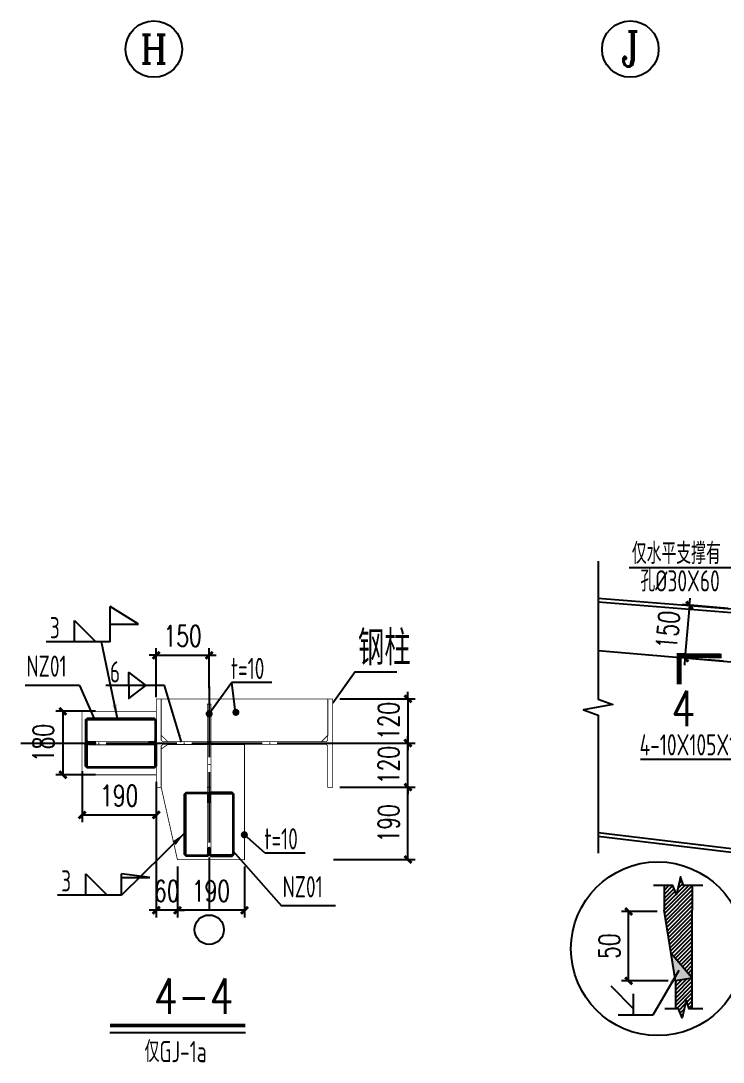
# Model space of a CAD drawing. Extents: x -89996 to 1006241, y -2176 to 440573.
# Drawn here: x 843577 to 853524, y 32543 to 47289 of the extents above; entities that cross this region are included whole.
import ezdxf
from ezdxf.enums import TextEntityAlignment as Align

# ---------------------------------------------------------------- set-up
doc = ezdxf.new("R2010")
doc.units = 0
doc.header["$LTSCALE"] = 1000
doc.header["$MEASUREMENT"] = 0
doc.linetypes.add('DASH', pattern=[0.35, 0.25, -0.1])
doc.linetypes.add('DOTE', pattern=[2.4200000000000004, 2, -0.2, 0.02, -0.2])
for name, color, linetype in [('4', 4, 'Continuous'), ('AXIS', 3, 'Continuous'), ('AXIS_TEXT', 7, 'Continuous'), ('DOTE', 1, 'DOTE'), ('GL', 150, 'Continuous'), ('GZ', 50, 'Continuous'), ('LT', 27, 'Continuous'), ('NUM', 7, 'Continuous'), ('PUB_TEXT', 7, 'Continuous'), ('PZ', 202, 'Continuous'), ('TEXT', 7, 'Continuous'), ('THIN', 7, 'Continuous'), ('WELD', 7, 'Continuous')]:
    doc.layers.add(name, color=color, linetype=linetype)
doc.styles.add('_TCH_AXIS', font='COMPLEX', dxfattribs={"bigfont": 'GBCBIG'})
doc.styles.add('_TCH_DIM_T3', font='SIMPLEX', dxfattribs={"width": 0.7058823529411765, "bigfont": 'GBCBIG'})
doc.styles.add('C', font='tssdeng.shx', dxfattribs={"height": 3, "bigfont": 'tssdchn.shx'})
doc.styles.add('SIM-TSSC', font='simplex.shx', dxfattribs={"width": 0.8, "bigfont": 'tssdchn.shx'})
doc.styles.get("Standard").update_dxf_attribs({"font": 'gbenor.shx', "bigfont": 'gbcbig.shx'})
doc.styles.add('TSSD_Dimension', font='Tssdeng.shx', dxfattribs={"width": 0.8, "bigfont": 'hztxt.shx'})
doc.styles.add('TSSD_Label', font='tssdeng.shx', dxfattribs={"width": 0.7, "bigfont": 'hztxt.shx'})
doc.styles.add('TSSD_Norm', font='tssdeng.shx', dxfattribs={"bigfont": 'hztxt.shx'})
doc.dimstyles.new('TCH_100_5', dxfattribs={"dimtxt": 297.5, "dimasz": 100, "dimexe": 100, "dimexo": 100, "dimgap": 126.25, "dimtad": 1, "dimdec": 0, "dimlfac": 0.2, "dimzin": 0, "dimdsep": 46, "dimtxsty": '_TCH_DIM_T3', "dimblk": 'ARCHTICK', "dimcen": 0.09, "dimclrd": 126, "dimclre": 126, "dimclrt": 7, "dimazin": 2, "dimtfac": 1, "dimtdec": 0, "dimtix": 1, "dimtmove": 2, "dimatfit": 3, "dimfxl": 0, "dimtolj": 1, "dimtzin": 0, "dimarcsym": 0})
doc.dimstyles.new('TSSD_10_100', dxfattribs={"dimtxt": 300, "dimasz": 100, "dimexe": 100, "dimexo": 250, "dimgap": 100, "dimtad": 1, "dimdec": 0, "dimlfac": 0.1, "dimzin": 0, "dimdsep": 46, "dimtxsty": 'TSSD_Dimension', "dimblk": 'ARCHTICK', "dimblk1": 'ARCHTICK', "dimblk2": 'ARCHTICK', "dimcen": 0, "dimdle": 100, "dimclrt": 7, "dimadec": 0, "dimazin": 0, "dimtfac": 1, "dimtdec": 0, "dimtix": 1, "dimtmove": 2, "dimatfit": 3, "dimfxl": 0, "dimtolj": 1, "dimtzin": 0, "dimarcsym": 0})
doc.dimstyles.new('TSSD_LEADER_STYLE_200.0', dxfattribs={"dimtxt": 0.18, "dimasz": 200, "dimexe": 0.18, "dimexo": 0.0625, "dimgap": 0.09, "dimtad": 0, "dimtih": 1, "dimtoh": 1, "dimdec": 4, "dimzin": 0, "dimdsep": 46, "dimtxsty": 'Standard', "dimcen": 0.09, "dimadec": 0, "dimazin": 0, "dimtfac": 1, "dimtdec": 4, "dimtofl": 0, "dimtmove": 0, "dimatfit": 3, "dimfxl": 0, "dimtolj": 1, "dimtzin": 0, "dimarcsym": 0})

# ---------------------------------------------------------------- blocks, each defined once
blk = doc.blocks.new('_ArchTick')
at = {"color": 0, "linetype": 'ByBlock', "const_width": 0.4}
blk.add_lwpolyline([(-0.5, -0.5), (0.5, 0.5)], dxfattribs=at)
blk = doc.blocks.new('*D572')
at = {"layer": 'Defpoints', "color": 0, "transparency": 16777216}
for p in [(846244.4546821406, 38304.29862348265), (845494.4546821406, 37611.76807509008), (846244.4546821406, 37737.70117373014)]:
    blk.add_point(p, dxfattribs=at)
at = {"layer": 'GL', "color": 126, "lineweight": -2, "transparency": 16777216}
for p, q in [((845494.4546821406, 37711.76807509008), (845494.4546821406, 38404.29862348265)), ((846244.4546821406, 37837.70117373014), (846244.4546821406, 38404.29862348265)), ((845494.4546821406, 38304.29862348265), (845394.4546821406, 38304.29862348265)), ((845494.4546821406, 38304.29862348265), (846244.4546821406, 38304.29862348265)), ((846244.4546821406, 38304.29862348265), (846344.4546821406, 38304.29862348265))]:
    blk.add_line(p, q, dxfattribs=at)
at = {"layer": 'GL', "color": 126, "lineweight": -2, "transparency": 16777216, "xscale": 100, "yscale": 100, "zscale": 100}
blk.add_blockref('_ArchTick', (845494.4546821406, 38304.29862348265), dxfattribs=at)
at = {"layer": 'GL', "color": 126, "lineweight": -2, "transparency": 16777216, "xscale": 100, "yscale": 100, "zscale": 100, "rotation": 180}
blk.add_blockref('_ArchTick', (846244.4546821406, 38304.29862348265), dxfattribs=at)
at = {"layer": 'GL', "color": 7, "transparency": 16777216, "insert": (845869.4546821406, 38579.29862348265), "char_height": 297.5, "attachment_point": 5, "style": '_TCH_DIM_T3'}
blk.add_mtext('\\A1;150', dxfattribs=at)
blk = doc.blocks.new('*D573')
at = {"layer": 'Defpoints', "color": 0, "transparency": 16777216}
for p in [(845794.4546821406, 35411.45240319701), (846744.4546821406, 35411.45240319701), (845794.4546821406, 34693.75262555824)]:
    blk.add_point(p, dxfattribs=at)
at = {"layer": 'GL', "color": 126, "lineweight": -2, "transparency": 16777216}
for p, q in [((845794.4546821406, 35311.45240319701), (845794.4546821406, 34593.75262555824)), ((846744.4546821406, 35311.45240319701), (846744.4546821406, 34593.75262555824)), ((846744.4546821406, 34693.75262555824), (845794.4546821406, 34693.75262555824))]:
    blk.add_line(p, q, dxfattribs=at)
at = {"layer": 'GL', "color": 126, "lineweight": -2, "transparency": 16777216, "xscale": 100, "yscale": 100, "zscale": 100, "rotation": 180}
blk.add_blockref('_ArchTick', (845794.4546821406, 34693.75262555824), dxfattribs=at)
at = {"layer": 'GL', "color": 126, "lineweight": -2, "transparency": 16777216, "xscale": 100, "yscale": 100, "zscale": 100}
blk.add_blockref('_ArchTick', (846744.4546821406, 34693.75262555824), dxfattribs=at)
at = {"layer": 'GL', "color": 7, "transparency": 16777216, "insert": (846269.4546821406, 34968.75262555824), "char_height": 297.5, "attachment_point": 5, "style": '_TCH_DIM_T3'}
blk.add_mtext('\\A1;190', dxfattribs=at)
blk = doc.blocks.new('*D574')
at = {"layer": 'Defpoints', "color": 0, "transparency": 16777216}
for p in [(845494.4546821406, 36511.76807509008), (845794.4546821406, 35411.45240319701), (845494.4546821406, 34693.75262555824)]:
    blk.add_point(p, dxfattribs=at)
at = {"layer": 'GL', "color": 126, "lineweight": -2, "transparency": 16777216}
for p, q in [((845494.4546821406, 36411.76807509008), (845494.4546821406, 34593.75262555824)), ((845794.4546821406, 35311.45240319701), (845794.4546821406, 34593.75262555824)), ((845494.4546821406, 34693.75262555824), (845394.4546821406, 34693.75262555824)), ((845794.4546821406, 34693.75262555824), (845494.4546821406, 34693.75262555824)), ((845794.4546821406, 34693.75262555824), (845894.4546821406, 34693.75262555824))]:
    blk.add_line(p, q, dxfattribs=at)
at = {"layer": 'GL', "color": 126, "lineweight": -2, "transparency": 16777216, "xscale": 100, "yscale": 100, "zscale": 100}
blk.add_blockref('_ArchTick', (845494.4546821406, 34693.75262555824), dxfattribs=at)
at = {"layer": 'GL', "color": 126, "lineweight": -2, "transparency": 16777216, "xscale": 100, "yscale": 100, "zscale": 100, "rotation": 180}
blk.add_blockref('_ArchTick', (845794.4546821406, 34693.75262555824), dxfattribs=at)
at = {"layer": 'GL', "color": 7, "transparency": 16777216, "insert": (845644.4546821406, 34968.75262555824), "char_height": 297.5, "attachment_point": 5, "style": '_TCH_DIM_T3'}
blk.add_mtext('\\A1;60', dxfattribs=at)
blk = doc.blocks.new('*D575')
at = {"layer": 'Defpoints', "color": 0, "transparency": 16777216}
for p in [(847994.4546821075, 37061.76807357005), (849060.2173116212, 37061.76807357005), (847994.4546987382, 36436.76807267982)]:
    blk.add_point(p, dxfattribs=at)
at = {"layer": 'GL', "color": 126, "lineweight": -2, "transparency": 16777216}
for p, q in [((849060.2173116212, 37061.76807357005), (849060.2173116212, 37161.76807357005)), ((848094.4546821075, 37061.76807357005), (849160.2173116212, 37061.76807357005)), ((849060.2173116212, 36436.76807267982), (849060.2173116212, 37061.76807357005)), ((848094.4546987382, 36436.76807267982), (849160.2173116212, 36436.76807267982)), ((849060.2173116212, 36436.76807267982), (849060.2173116212, 36336.76807267982))]:
    blk.add_line(p, q, dxfattribs=at)
at = {"layer": 'GL', "color": 126, "lineweight": -2, "transparency": 16777216, "xscale": 100, "yscale": 100, "zscale": 100}
for p, rotation in [((849060.2173116212, 37061.76807357005), 270), ((849060.2173116212, 36436.76807267982), 90)]:
    blk.add_blockref('_ArchTick', p, dxfattribs=dict(at, rotation=rotation))
at = {"layer": 'GL', "color": 7, "transparency": 16777216, "insert": (848785.2173116212, 36749.26807312507), "char_height": 297.5, "attachment_point": 5, "rotation": 90, "style": '_TCH_DIM_T3'}
blk.add_mtext('\\A1;120', dxfattribs=at)
blk = doc.blocks.new('*D576')
at = {"layer": 'Defpoints', "color": 0, "transparency": 16777216}
for p in [(844733.6872572461, 37511.76807509008), (844171.8568842066, 36611.76807509008), (844733.6872572461, 36611.76807509008)]:
    blk.add_point(p, dxfattribs=at)
at = {"layer": 'GL', "color": 126, "lineweight": -2, "transparency": 16777216}
for p, q in [((844633.6872572461, 37511.76807509008), (844071.8568842066, 37511.76807509008)), ((844171.8568842066, 37511.76807509008), (844171.8568842066, 36611.76807509008)), ((844633.6872572461, 36611.76807509008), (844071.8568842066, 36611.76807509008))]:
    blk.add_line(p, q, dxfattribs=at)
at = {"layer": 'GL', "color": 126, "lineweight": -2, "transparency": 16777216, "xscale": 100, "yscale": 100, "zscale": 100}
for p, rotation in [((844171.8568842066, 37511.76807509008), 90), ((844171.8568842066, 36611.76807509008), 270)]:
    blk.add_blockref('_ArchTick', p, dxfattribs=dict(at, rotation=rotation))
at = {"layer": 'GL', "color": 7, "transparency": 16777216, "insert": (843896.8568842066, 37061.76807509022), "char_height": 297.5, "attachment_point": 5, "rotation": 90, "style": '_TCH_DIM_T3'}
blk.add_mtext('\\A1;180', dxfattribs=at)
blk = doc.blocks.new('*D577')
at = {"layer": 'Defpoints', "color": 0, "transparency": 16777216}
for p in [(844444.4561739843, 36765.26680755098), (845494.4546821406, 36611.76807438851), (845494.4546821406, 36043.94306591113)]:
    blk.add_point(p, dxfattribs=at)
at = {"layer": 'GL', "color": 126, "lineweight": -2, "transparency": 16777216}
for p, q in [((844444.4561739843, 36665.26680755098), (844444.4561739843, 35943.94306591113)), ((845494.4546821406, 36511.76807438851), (845494.4546821406, 35943.94306591113)), ((844444.4561739843, 36043.94306591113), (845494.4546821406, 36043.94306591113))]:
    blk.add_line(p, q, dxfattribs=at)
at = {"layer": 'GL', "color": 126, "lineweight": -2, "transparency": 16777216, "xscale": 100, "yscale": 100, "zscale": 100, "rotation": 180}
blk.add_blockref('_ArchTick', (844444.4561739843, 36043.94306591113), dxfattribs=at)
at = {"layer": 'GL', "color": 126, "lineweight": -2, "transparency": 16777216, "xscale": 100, "yscale": 100, "zscale": 100}
blk.add_blockref('_ArchTick', (845494.4546821406, 36043.94306591113), dxfattribs=at)
at = {"layer": 'GL', "color": 7, "transparency": 16777216, "insert": (844969.4554280625, 36318.94306591113), "char_height": 297.5, "attachment_point": 5, "style": '_TCH_DIM_T3'}
blk.add_mtext('\\A1;190', dxfattribs=at)
blk = doc.blocks.new('*D578')
at = {"layer": 'Defpoints', "color": 0, "transparency": 16777216}
for p in [(847994.454682243, 37686.76807502699), (847994.4546821075, 37061.76807357005), (849060.2173116212, 37061.76807357005)]:
    blk.add_point(p, dxfattribs=at)
at = {"layer": 'GL', "color": 126, "lineweight": -2, "transparency": 16777216}
for p, q in [((849060.2173116212, 37686.76807502699), (849060.2173116212, 37786.76807502699)), ((848094.454682243, 37686.76807502699), (849160.2173116212, 37686.76807502699)), ((849060.2173116212, 37686.76807502699), (849060.2173116212, 37061.76807357005)), ((848094.4546821075, 37061.76807357005), (849160.2173116212, 37061.76807357005)), ((849060.2173116212, 37061.76807357005), (849060.2173116212, 36961.76807357005))]:
    blk.add_line(p, q, dxfattribs=at)
at = {"layer": 'GL', "color": 126, "lineweight": -2, "transparency": 16777216, "xscale": 100, "yscale": 100, "zscale": 100}
for p, rotation in [((849060.2173116212, 37686.76807502699), 270), ((849060.2173116212, 37061.76807357005), 90)]:
    blk.add_blockref('_ArchTick', p, dxfattribs=dict(at, rotation=rotation))
at = {"layer": 'GL', "color": 7, "transparency": 16777216, "insert": (848785.2173116212, 37374.26807429866), "char_height": 297.5, "attachment_point": 5, "rotation": 90, "style": '_TCH_DIM_T3'}
blk.add_mtext('\\A1;120', dxfattribs=at)
blk = doc.blocks.new('*D579')
at = {"layer": 'Defpoints', "color": 0, "transparency": 16777216}
for p in [(847994.4546987382, 36436.76807267982), (849060.2173116212, 36436.76807267982), (847904.1340648211, 35411.45240167698)]:
    blk.add_point(p, dxfattribs=at)
at = {"layer": 'GL', "color": 126, "lineweight": -2, "transparency": 16777216}
for p, q in [((848094.4546987382, 36436.76807267982), (849160.2173116212, 36436.76807267982)), ((849060.2173116212, 35411.45240167698), (849060.2173116212, 36436.76807267982)), ((848004.1340648211, 35411.45240167698), (849160.2173116212, 35411.45240167698))]:
    blk.add_line(p, q, dxfattribs=at)
at = {"layer": 'GL', "color": 126, "lineweight": -2, "transparency": 16777216, "xscale": 100, "yscale": 100, "zscale": 100}
for p, rotation in [((849060.2173116212, 36436.76807267982), 90), ((849060.2173116212, 35411.45240167698), 270)]:
    blk.add_blockref('_ArchTick', p, dxfattribs=dict(at, rotation=rotation))
at = {"layer": 'GL', "color": 7, "transparency": 16777216, "insert": (848785.2173116212, 35924.11023717854), "char_height": 297.5, "attachment_point": 5, "rotation": 90, "style": '_TCH_DIM_T3'}
blk.add_mtext('\\A1;190', dxfattribs=at)
blk = doc.blocks.new('*D1057')
at = {"layer": 'Defpoints', "color": 0, "transparency": 16777216}
for p in [(853694.7940593362, 38958.02412058745), (852983.070527685, 38266.7423614297), (853630.7771517122, 38211.22019092315)]:
    blk.add_point(p, dxfattribs=at)
at = {"layer": 'GL', "color": 126, "lineweight": -2, "transparency": 16777216}
for p, q in [((853047.087435309, 39013.546291094), (853055.628230488, 39113.18089762059)), ((853595.1594528096, 38966.56491576647), (852947.4528287823, 39022.08708627304)), ((853047.087435309, 39013.546291094), (852983.070527685, 38266.7423614297)), ((853531.1425451856, 38219.76098610218), (852883.4359211583, 38275.28315660874)), ((852983.070527685, 38266.7423614297), (852974.529732506, 38167.1077549031))]:
    blk.add_line(p, q, dxfattribs=at)
at = {"layer": 'GL', "color": 126, "lineweight": -2, "transparency": 16777216, "xscale": 100, "yscale": 100, "zscale": 100}
for p, rotation in [((853047.087435309, 39013.546291094), 265.1005159056025), ((852983.070527685, 38266.7423614297), 85.10051590560252)]:
    blk.add_blockref('_ArchTick', p, dxfattribs=dict(at, rotation=rotation))
at = {"layer": 'GL', "color": 7, "transparency": 16777216, "insert": (852741.0838135487, 38663.63151300415), "char_height": 297.5, "attachment_point": 5, "rotation": 85.10051590560252, "style": '_TCH_DIM_T3'}
blk.add_mtext('\\A1;150', dxfattribs=at)
blk = doc.blocks.new('*D1055')
at = {"layer": 'Defpoints', "color": 0, "transparency": 16777216}
for p in [(852185.4682945181, 34676.64374764449), (852690.1028128425, 34676.64374764449), (852847.188949692, 33694.85539230161)]:
    blk.add_point(p, dxfattribs=at)
at = {"layer": 'GL', "color": 126, "lineweight": -2, "transparency": 16777216}
for p, q in [((852590.1028128425, 34676.64374764449), (852085.4682945181, 34676.64374764449)), ((852185.4682945181, 33694.85539230161), (852185.4682945181, 34676.64374764449)), ((852747.188949692, 33694.85539230161), (852085.4682945181, 33694.85539230161))]:
    blk.add_line(p, q, dxfattribs=at)
at = {"layer": 'GL', "color": 126, "lineweight": -2, "transparency": 16777216, "xscale": 100, "yscale": 100, "zscale": 100}
for p, rotation in [((852185.4682945181, 34676.64374764449), 90), ((852185.4682945181, 33694.85539230161), 270)]:
    blk.add_blockref('_ArchTick', p, dxfattribs=dict(at, rotation=rotation))
at = {"layer": 'GL', "color": 7, "transparency": 16777216, "insert": (851910.4682945181, 34185.74956997319), "char_height": 297.5, "attachment_point": 5, "rotation": 90, "style": '_TCH_DIM_T3'}
blk.add_mtext('\\A1;50', dxfattribs=at)
blk = doc.blocks.new('_WELD008')
at = {"color": 0, "linetype": 'ByBlock'}
for p, q in [((0, 0.3000000000000007), (1.06066017177983, 1.360660171779823)), ((0, 0), (0, 1))]:
    blk.add_line(p, q, dxfattribs=at)
for tag, p in [('C', (1.285526513842491, 1.415773477792527)), ('B', (0.2879512988420174, 0.855810461431588)), ('A', (-0.3030402712192881, -0.0089439516971197))]:
    blk.add_attdef(tag, text='', height=0.8, dxfattribs=at).set_placement(p, align=Align.CENTER)

msp = doc.modelspace()

# ---------------------------------------------------------------- hatches: boundary and pattern name
at = {"layer": 'AXIS'}
h = msp.add_hatch(color=256, dxfattribs=at)
h.paths.add_polyline_path([(845241.4941392643, 38745.52955153661), (844841.4941392643, 38995.52955153661), (844841.4941392643, 38745.52955153661)], flags=16)
edge = h.paths.add_edge_path()
edge.add_line((845241.4941392643, 38745.52955153661), (844841.4941392643, 38995.52955153661))
edge.add_line((844841.4941392643, 38745.52955153661), (845241.4941392643, 38745.52955153661))
edge.add_line((844841.4941392643, 38495.52955153661), (844841.4941392643, 38995.52955153661))
h = msp.add_hatch(color=256, dxfattribs=at)
h.paths.add_polyline_path([(845402.2220567409, 35159.73970637465), (845002.2220567409, 35409.73970637465), (845002.2220567409, 35159.73970637465)], flags=16)
edge = h.paths.add_edge_path()
edge.add_line((845402.2220567409, 35159.73970637465), (845002.2220567409, 35409.73970637465))
edge.add_line((845002.2220567409, 35159.73970637465), (845402.2220567409, 35159.73970637465))
edge.add_line((845002.2220567409, 34909.73970637465), (845002.2220567409, 35409.73970637465))
msp.add_hatch(color=256, dxfattribs=at).paths.add_polyline_path([(852785.3044119085, 34081.63375346082), (853087.1889496921, 33733.25539230058), (852847.188949692, 33694.85539230161)])
at = {"layer": 'PZ'}
h = msp.add_hatch(dxfattribs=at)
h.set_pattern_fill('ANSI31', color=256, scale=25, style=0)
h.set_pattern_definition([(45, (104420.7341695279, -805732.1434214698), (-28.0633003783411, 28.0633003783411), [])])
h.paths.add_polyline_path([(852862.0310999074, 34918.07900886222), (852921.1889496992, 35167.76588218754), (852961.1889496985, 35042.76588218736), (853087.1889496985, 35042.76588218674), (853087.1889496968, 34694.85539230044), (853087.1889496921, 33733.25539230058), (852785.3044119085, 34081.63375346082), (852687.1889496968, 34694.85539230239), (852687.1889496985, 35042.76588218869), (852813.1889496985, 35042.76588218808)])
h.paths.add_polyline_path([(853087.1889496921, 33733.25539230058), (853087.18894969, 33297.7341767239), (853041.18894969, 33297.73417672412), (853001.1889496905, 33422.73417672432), (852942.0310998989, 33173.04730339899), (852893.18894969, 33297.73417672484), (852847.18894969, 33297.73417672507), (852847.188949692, 33694.85539230161)])

# ---------------------------------------------------------------- linework, layer by layer
at = {"layer": '4', "color": 8, "linetype": 'DASH', "const_width": 10}
msp.add_lwpolyline([(845494.4546821406, 37086.76807508915), (845494.4546821406, 37036.76807509101), (844544.4546821406, 37036.76807563828), (844544.4546821406, 37086.76807563828)], close=True, dxfattribs=at)
at = {"layer": 'AXIS'}
for p, q in [((853634.7005022027, 39543.59941156421), (852190.5099309635, 39543.59941157127)), ((844841.4941392643, 38495.52955153661, -11306.76750074971), (844841.4941392643, 38995.52955153661, -11306.76750074971)), ((845241.4941392643, 38745.52955153661, -11306.76750074971), (844841.4941392643, 38995.52955153661, -11306.76750074971)), ((844337.432307858, 38795.52955153661, -11306.76750074971), (844637.432307858, 38495.52955153661, -11306.76750074971)), ((844337.432307858, 38495.52955153661, -11306.76750074971), (844337.432307858, 38795.52955153661, -11306.76750074971)), ((844841.4941392643, 38745.52955153661, -11306.76750074971), (845241.4941392643, 38745.52955153661, -11306.76750074971)), ((844841.4941392643, 38495.52955153661, -11306.76750074971), (843937.432307858, 38495.52955153661, -11306.76750074971)), ((848310.9436263572, 38069.79036448658), (847994.4546818978, 37626.61042136659)), ((848310.9436263572, 38069.79036448658), (848901.5729337325, 38069.79036448658)), ((846564.1071642991, 37917.22814238532), (846244.4546821406, 37475.46423559864)), ((847131.9527011532, 37917.22814238532), (846564.1071642991, 37917.22814238532)), ((846617.7964713769, 37496.94740672987), (846564.1071642991, 37917.22814238532)), ((844407.9632448759, 37878.73519033445), (843639.9661398567, 37878.73519033445)), ((844407.9632448759, 37878.73519033445), (844621.8404741082, 37396.74047104113)), ((854181.9658788458, 36827.20739668401), (852354.2525039203, 36827.20739669295)), ((847037.9725671392, 35504.11670645333), (846742.2464498784, 35763.31716039911)), ((846579.4546828233, 35535.88180298062), (847266.833312884, 34754.57328697335)), ((847605.8181039942, 35504.11670645333), (847037.9725671392, 35504.11670645333)), ((844498.1602253346, 35209.73970637465, -5653.383750374854), (844798.1602253346, 34909.73970637465, -5653.383750374854)), ((844498.1602253346, 34909.73970637465, -5653.383750374854), (844498.1602253346, 35209.73970637465, -5653.383750374854)), ((845002.2220567409, 34909.73970637465, -5653.383750374853), (845002.2220567409, 35209.73970637465, -5653.383750374853)), ((845402.2220567409, 35159.73970637465, -5653.383750374853), (845002.2220567409, 35209.73970637465, -5653.383750374853)), ((845002.2220567409, 35159.73970637465, -5653.383750374853), (845402.2220567409, 35159.73970637465, -5653.383750374853)), ((845002.2220567409, 34909.73970637465, -5653.383750374853), (844098.1602253346, 34909.73970637465, -5653.383750374854)), ((848034.8304179031, 34754.57328697335), (847266.833312884, 34754.57328697335)), ((853087.1889496921, 33733.25539230058), (852785.3044119076, 34081.63375346176)), ((853087.1889496921, 33733.25539230058), (852847.188949692, 33694.85539230161)), ((852529.562794259, 33209.78048844108), (852037.1771480974, 33209.78048844336))]:
    msp.add_line(p, q, dxfattribs=at)
at = {"layer": 'AXIS', "color": 3, "const_width": 70}
msp.add_lwpolyline([(853502.7930197524, 38294.92078260773), (852902.7930197524, 38294.92078261066), (852902.7930197504, 37894.92078261066)], dxfattribs=at)
at = {"layer": 'AXIS'}
for points in [[(845105.2448603967, 37875.97053527222), (845105.2448603967, 38059.78760274914), (845348.0688388003, 37875.97053527222), (845105.2448603967, 37875.97053527222)], [(845105.2448603967, 37875.97053527222), (845105.2448603967, 37692.1534677953), (845348.0688388003, 37875.97053527222), (845105.2448603967, 37875.97053527222)]]:
    msp.add_lwpolyline(points, close=True, dxfattribs=at)
at = {"layer": 'AXIS', "const_width": 50}
for points in [[(846219.4546821406, 37475.46423559864, -1), (846269.4546821406, 37475.46423559864, -1)], [(846598.176195371, 37496.94740672987, -1), (846648.176195371, 37496.94740672987, -1)], [(846717.2464498784, 35763.31716039911, -1), (846767.2464498784, 35763.31716039911, -1)]]:
    msp.add_lwpolyline(points, format="xyb", close=True, dxfattribs=at)
at = {"layer": 'AXIS'}
for points in [[(853237.1889496985, 35042.765882186), (853087.1889496985, 35042.76588218674), (852961.1889496985, 35042.76588218736), (852921.1889496992, 35167.76588218754), (852862.0310999074, 34918.07900886222), (852813.1889496985, 35042.76588218808), (852687.1889496985, 35042.76588218869), (852537.1889496985, 35042.76588218942)], [(853237.18894969, 33297.73417672316), (853087.18894969, 33297.7341767239), (853041.18894969, 33297.73417672412), (853001.1889496905, 33422.73417672432), (852942.0310998989, 33173.04730339899), (852893.18894969, 33297.73417672484), (852847.18894969, 33297.73417672507), (852697.18894969, 33297.7341767258)]]:
    msp.add_lwpolyline(points, dxfattribs=at)
for centre, radius in [((845459.5380396933, 46889.46034137915), 400), ((852209.2817735702, 46889.46034137438), 400), ((852598.2245131808, 34149.02635237735), 1230.440378980711), ((846244.4546821406, 34418.88584177482), 207.7493947321782)]:
    msp.add_circle(centre, radius, dxfattribs=at)
at = {"layer": 'DOTE'}
msp.add_line((851753.7222955234, 38372.12353189478), (856710.8328965656, 37947.19420463313), dxfattribs=at)
at = {"layer": 'DOTE', "color": 1, "linetype": 'DOTE', "ltscale": 0.5}
for p, q in [((846244.4546821406, 37861.76807509008), (846244.4546821406, 34701.635236507)), ((843576.593548581, 37061.76807509008), (848381.92104646, 37061.76807509008))]:
    msp.add_line(p, q, dxfattribs=at)
at = {"layer": 'GL'}
for p, q in [((851753.722295527, 39113.30986170159), (854797.1143846888, 38869.83849455386)), ((851753.7222955268, 39063.15011688569), (854797.1143846886, 38819.6787497382)), ((851753.7222955138, 35794.66518291217), (854797.1143846745, 35428.09525890234)), ((851753.7222955135, 35744.0567125151), (854797.1143846741, 35377.48678850551))]:
    msp.add_line(p, q, dxfattribs=at)
msp.add_lwpolyline([(851753.7222955296, 39637.61105656219), (851753.7222955212, 37682.33359523155), (851963.7222955208, 37605.89984603475), (851543.7222955205, 37531.84251413899), (851753.7222955202, 37457.33359523155), (851753.7222955119, 35502.05613390091)], dxfattribs=at)
at = {"layer": 'GZ', "const_width": 10}
msp.add_lwpolyline([(845494.4546821145, 37686.76807509008), (845494.4546821676, 36436.76808186685), (845564.4546801038, 36436.76806831331), (845564.4546819376, 37022.52047384874), (845589.4546819376, 37041.76807560836), (847901.2065062383, 37041.76807560836), (847924.4546819376, 37022.52047384874), (847924.4546421957, 36436.76807750035), (847994.4546987382, 36436.76807267982), (847994.4546810463, 37686.76807502699), (847924.4546835991, 37686.76807515318), (847924.4546819376, 37101.76807560836), (847902.0173398489, 37081.76807560836), (845589.4546819376, 37081.76807560836), (845564.4546819376, 37101.76807560836), (845564.4546819376, 37686.76807509008), (845494.4546821145, 37686.76807509008)], close=True, dxfattribs=at)
at = {"layer": 'LT'}
for points in [[(845391.5869428394, 37076.74046920305), (845391.5869428394, 37061.74046920305), (845471.9546821406, 37061.74046920305), (845494.4546821406, 37084.24046920305), (845494.4546821406, 37389.24046920305), (845471.9546821406, 37411.74046920305), (844516.9561740896, 37411.74047138292), (844494.4561740896, 37389.24047138292), (844494.4561740896, 37084.24047138292), (844516.9561740896, 37061.74047138292), (844631.0465831887, 37061.74047138292), (844631.0465831887, 37076.74047138292), (844524.4561740896, 37076.74047138292), (844509.4561740896, 37091.74047138292), (844509.4561740896, 37381.74047138292), (844524.4561740896, 37396.74047138292), (845464.4546821406, 37396.74046920305), (845479.4546821406, 37381.74046920305), (845479.4546821406, 37091.74046920305), (845464.4546821406, 37076.74046920305), (845391.5869428394, 37076.74046920305)], [(845391.5869428394, 37046.74046920305), (845391.5869428394, 37061.74046920305), (845471.9546821406, 37061.74046920305), (845494.4546821406, 37039.24046920305), (845494.4546821406, 36734.24046920305), (845471.9546821406, 36711.74046920305), (844516.9561740896, 36711.74047138292), (844494.4561740896, 36734.24047138292), (844494.4561740896, 37039.24047138292), (844516.9561740896, 37061.74047138292), (844631.0465831887, 37061.74047138292), (844631.0465831887, 37046.74047138292), (844524.4561740896, 37046.74047138292), (844509.4561740896, 37031.74047138304), (844509.4561740896, 36741.74047138292), (844524.4561740896, 36726.74047138292), (845464.4546821406, 36726.74046920305), (845479.4546821406, 36741.74046920305), (845479.4546821406, 37031.74046920305), (845464.4546821406, 37046.74046920305), (845391.5869428394, 37046.74046920305)], [(846229.4546821406, 35579.55115221471), (846244.4546821406, 35579.55115221471), (846244.4546821406, 35483.95240319608), (846221.9546821406, 35461.45240319608), (845916.9546821406, 35461.45240319608), (845894.4546821406, 35483.95240319608), (845894.4546843208, 36339.26658314019), (845916.9546843208, 36361.76658314019), (846221.9546843208, 36361.76658314019), (846244.4546843208, 36339.26658314019), (846244.4546843208, 36225.1761740413), (846229.4546843208, 36225.1761740413), (846229.4546843208, 36331.76658314019), (846214.4546843208, 36346.76658314019), (845924.4546843208, 36346.76658314019), (845909.4546843208, 36331.76658314019), (845909.4546821406, 35491.45240319608), (845924.4546821406, 35476.45240319608), (846214.4546821406, 35476.45240319608), (846229.4546821406, 35491.45240319608), (846229.4546821406, 35579.55115221471)], [(846259.4546821406, 35579.55115221471), (846244.4546821406, 35579.55115221471), (846244.4546821406, 35483.95240319608), (846266.9546821406, 35461.45240319608), (846571.9546821406, 35461.45240319608), (846594.4546821406, 35483.95240319608), (846594.4546843208, 36339.26658314019), (846571.9546843208, 36361.76658314019), (846266.9546843208, 36361.76658314019), (846244.4546843208, 36339.26658314019), (846244.4546843208, 36225.1761740413), (846259.4546843208, 36225.1761740413), (846259.4546843208, 36331.76658314019), (846274.4546843208, 36346.76658314019), (846564.4546843208, 36346.76658314019), (846579.4546843208, 36331.76658314019), (846579.4546821406, 35491.45240319608), (846564.4546821406, 35476.45240319608), (846274.4546821406, 35476.45240319608), (846259.4546821406, 35491.45240319608), (846259.4546821406, 35579.55115221471)]]:
    msp.add_lwpolyline(points, close=True, dxfattribs=at)
at = {"layer": 'NUM', "const_width": 50}
msp.add_lwpolyline([(844838.8352595959, 33061.66363772722), (846757.8641365012, 33061.66363772722)], dxfattribs=at)
at = {"layer": 'NUM'}
msp.add_lwpolyline([(844838.8352595959, 32961.66363772722), (846757.8641365012, 32961.66363772722)], dxfattribs=at)
at = {"layer": 'PZ'}
for p, q in [((852687.1889496985, 35042.76588218869), (852687.1889496968, 34694.85539230239)), ((853087.1889496985, 35042.76588218674), (853087.1889496968, 34694.85539230044)), ((852847.188949692, 33694.85539230161), (852687.1889496968, 34694.85539230239)), ((853087.18894969, 33297.7341767239), (853087.1889496968, 34694.85539230044)), ((852847.188949692, 33694.85539230161), (852847.18894969, 33297.73417672507))]:
    msp.add_line(p, q, dxfattribs=at)
at = {"layer": 'PZ', "const_width": 11.24999970197678}
for points in [[(845564.4546819376, 37686.76807509008), (845564.4546819376, 37172.19472291641), (845654.776396614, 37081.7680756168), (847835.4482726203, 37081.76807581989), (847924.4546821336, 37170.87788988016), (847924.4546820261, 37686.76807530988), (845564.4546819376, 37686.76807530988)], [(845657.8260238897, 37041.76807560836), (845564.4546817951, 36977.06247488643), (845564.4546801038, 36436.76806831331), (845794.4546821406, 35411.45240319701), (846744.4546821406, 35411.45240319701), (846745.330594088, 37041.76807560836), (845657.8260238897, 37041.76807560836)]]:
    msp.add_lwpolyline(points, dxfattribs=at)
for points in [[(846219.4546821415, 37076.76807509008), (846269.4546821397, 37076.76807509008), (846269.4546821406, 37611.76807509008), (846219.4546821406, 37611.76807509008)], [(845494.4546821406, 36611.76807509008), (844444.4546821406, 36611.76807509008), (844444.4546821406, 37511.76807509008), (845494.4546821406, 37511.76807509008)], [(846219.4546821415, 37046.76807509008), (846269.4546821397, 37046.76807509008), (846269.4546821406, 36436.74572797254), (846219.4546821406, 36436.74572797254)]]:
    msp.add_lwpolyline(points, close=True, dxfattribs=at)
at = {"layer": 'PZ', "color": 8, "linetype": 'DASH', "const_width": 10}
msp.add_lwpolyline([(846219.4546821415, 37046.76807509008), (846269.4546821397, 37046.76807509008), (846269.4546821406, 35461.45240319701), (846219.4546821406, 35461.45240319701)], close=True, dxfattribs=at)

# ---------------------------------------------------------------- block references
at = {"layer": 'AXIS', "xscale": -300, "yscale": 300, "zscale": 300, "rotation": 359.99999999972}
msp.add_blockref('_WELD008', (852255.7096723963, 33209.78048844241), dxfattribs=at)

# ---------------------------------------------------------------- texts
at = {"layer": 'AXIS', "color": 3, "style": 'SIM-TSSC', "width": 0.8}
msp.add_text('4', height=500.0000000000005, rotation=359.99999999972, dxfattribs=at).set_placement((852788.6058999904, 37300.29975566312))
at = {"layer": 'AXIS_TEXT', "style": '_TCH_AXIS'}
for s, height, p, p2 in [('H', 405.5172413793103, (845266.4345914174, 46686.7017206895), (845652.6414879691, 46686.7017206895)), ('J', 496.065659756887, (852079.3598150625, 46641.42751149593), (852339.203732078, 46641.42751149593))]:
    msp.add_text(s, height=height, dxfattribs=at).set_placement(p, p2, align=Align.FIT)
at = {"layer": 'PUB_TEXT'}
for s, height, style, width, p in [('钢柱', 489.9999999999999, 'C', 0.8, (848352.5513890451, 38163.08033905592)), ('6', 300.0000000000001, 'TSSD_Dimension', 0.7, (844837.782551202, 37919.36813033588))]:
    msp.add_text(s, height=height, dxfattribs=dict(at, style=style, width=width)).set_placement(p)
at = {"layer": 'PUB_TEXT', "linetype": 'ByBlock', "style": 'SIM-TSSC', "width": 0.8}
msp.add_text('4-4', height=500.0000000000005, dxfattribs=at).set_placement((845460.9151783781, 33229.30822043302))
at = {"layer": 'TEXT', "style": 'TSSD_Norm', "width": 0.7}
for s, p in [('NZ01', (843657.2659013821, 38001.10469294404)), ('t=10', (846551.0373332929, 37968.58962834528)), ('t=10', (847024.902736133, 35555.47819241329)), ('NZ01', (847284.1330744093, 34876.94278958307)), ('仅GJ-1a', (845330.0322736297, 32542.83574723022))]:
    msp.add_text(s, height=300.0000000000001, dxfattribs=at).set_placement(p)
msp.add_text('4-10X105X105', height=300.0000000000001, rotation=359.99999999972, dxfattribs=at).set_placement((852340.4274173076, 36887.66273012531))
at = {"layer": 'THIN', "style": 'TSSD_Norm', "width": 0.7}
for s, p in [('仅水平支撑有', (852230.7776448282, 39597.85925979717)), ('孔%%c30X60', (852351.549904063, 39208.5377567981))]:
    msp.add_text(s, height=300.0000000000001, rotation=359.99999999972, dxfattribs=at).set_placement(p)
at = {"layer": 'WELD', "style": 'TSSD_Label', "width": 0.7}
for p in [(843987.432307858, 38545.52955153661, -11306.76750074971), (844148.1602253346, 34959.73970637465, -5653.383750374854)]:
    msp.add_text('3', height=300, dxfattribs=at).set_placement(p)

# ---------------------------------------------------------------- dimensions: what is measured, and where the dimension line sits
at = {"layer": 'GL'}
dim = msp.add_aligned_dim(p1=(853694.7940593361, 38958.02412058743), p2=(853630.7771517121, 38211.22019092314), distance=-650.0819811580338, text='150', dimstyle='TCH_100_5', dxfattribs=at)
dim.commit()
dim.dimension.update_dxf_attribs({"geometry": '*D1057', "text_midpoint": (852741.0838135487, 38663.63151300415)})
for base, p1, p2, picture, middle in [((846244.4546821406, 38304.29862348265), (845494.4546821406, 37611.76807509008), (846244.4546821406, 37737.70117373014), '*D572', (845869.4546821406, 38579.29862348265)), ((845494.4546821406, 34693.75262555824), (845794.4546821406, 35411.45240319701), (845494.4546821406, 36511.76807509008), '*D574', (845644.4546821406, 34968.75262555824)), ((845794.4546821406, 34693.75262555824), (846744.4546821406, 35411.45240319701), (845794.4546821406, 35411.45240319701), '*D573', (846269.4546821406, 34968.75262555824))]:
    dim = msp.add_linear_dim(base=base, p1=p1, p2=p2, dimstyle='TCH_100_5', dxfattribs=at)
    dim.commit()
    dim.dimension.update_dxf_attribs({"geometry": picture, "text_midpoint": middle})
for base, p1, p2, angle, text, picture, middle in [((849060.2173116212, 37061.76807357005), (847994.454682243, 37686.76807502699), (847994.4546821075, 37061.76807357005), 270, '120', '*D578', (848785.2173116212, 37374.26807429866)), ((849060.2173116212, 37061.76807357005), (847994.4546987382, 36436.76807267982), (847994.4546821075, 37061.76807357005), 90, '120', '*D575', (848785.2173116212, 36749.26807312507)), ((849060.2173116212, 36436.76807267982), (847904.1340648211, 35411.45240167698), (847994.4546987382, 36436.76807267982), 270, '190', '*D579', (848785.2173116212, 35924.11023717854)), ((852185.4682945181, 34676.64374764449), (852847.188949692, 33694.85539230161), (852690.1028128425, 34676.64374764449), 90, '50', '*D1055', (851910.4682945181, 34185.74956997319))]:
    dim = msp.add_linear_dim(base=base, p1=p1, p2=p2, angle=angle, text=text, dimstyle='TCH_100_5', dxfattribs=at)
    dim.commit()
    dim.dimension.update_dxf_attribs({"geometry": picture, "text_midpoint": middle})
dim = msp.add_linear_dim(base=(844171.8568842066, 36611.76807509008), p1=(844733.6872572461, 37511.76807509008), p2=(844733.6872572461, 36611.76807509008), angle=90, dimstyle='TCH_100_5', dxfattribs=at)
dim.commit()
dim.dimension.update_dxf_attribs({"geometry": '*D576', "text_midpoint": (843896.8568842066, 37061.76807509022)})
dim = msp.add_linear_dim(base=(845494.4546821406, 36043.94306591113), p1=(844444.4561739843, 36765.26680755098), p2=(845494.4546821406, 36611.76807438851), text='190', dimstyle='TCH_100_5', dxfattribs=at)
dim.commit()
dim.dimension.update_dxf_attribs({"geometry": '*D577', "text_midpoint": (844969.4554280625, 36318.94306591113)})

# ---------------------------------------------------------------- leaders
at = {"layer": 'AXIS'}
for points, dimstyle in [([(844944.4554280099, 37411.74047029293, -5653.383750374853), (844717.0646407083, 38495.52955153661, -5653.383750374853)], 'TSSD_LEADER_STYLE_200.0'), ([(845852.2369136689, 37076.76807509008), (845612.7422658475, 37875.97053527222), (844780.5432795202, 37875.97053527222)], 'TSSD_10_100'), ([(845891.6209096247, 35782.7717107818), (845002.2220567409, 34909.73970637465)], 'TSSD_LEADER_STYLE_200.0'), ([(852896.0236524657, 33841.25713919234), (852529.562794259, 33209.78048844108)], 'TSSD_LEADER_STYLE_200.0')]:
    msp.add_leader(points, dimstyle=dimstyle, dxfattribs=at)

doc.saveas('drawing.dxf')
